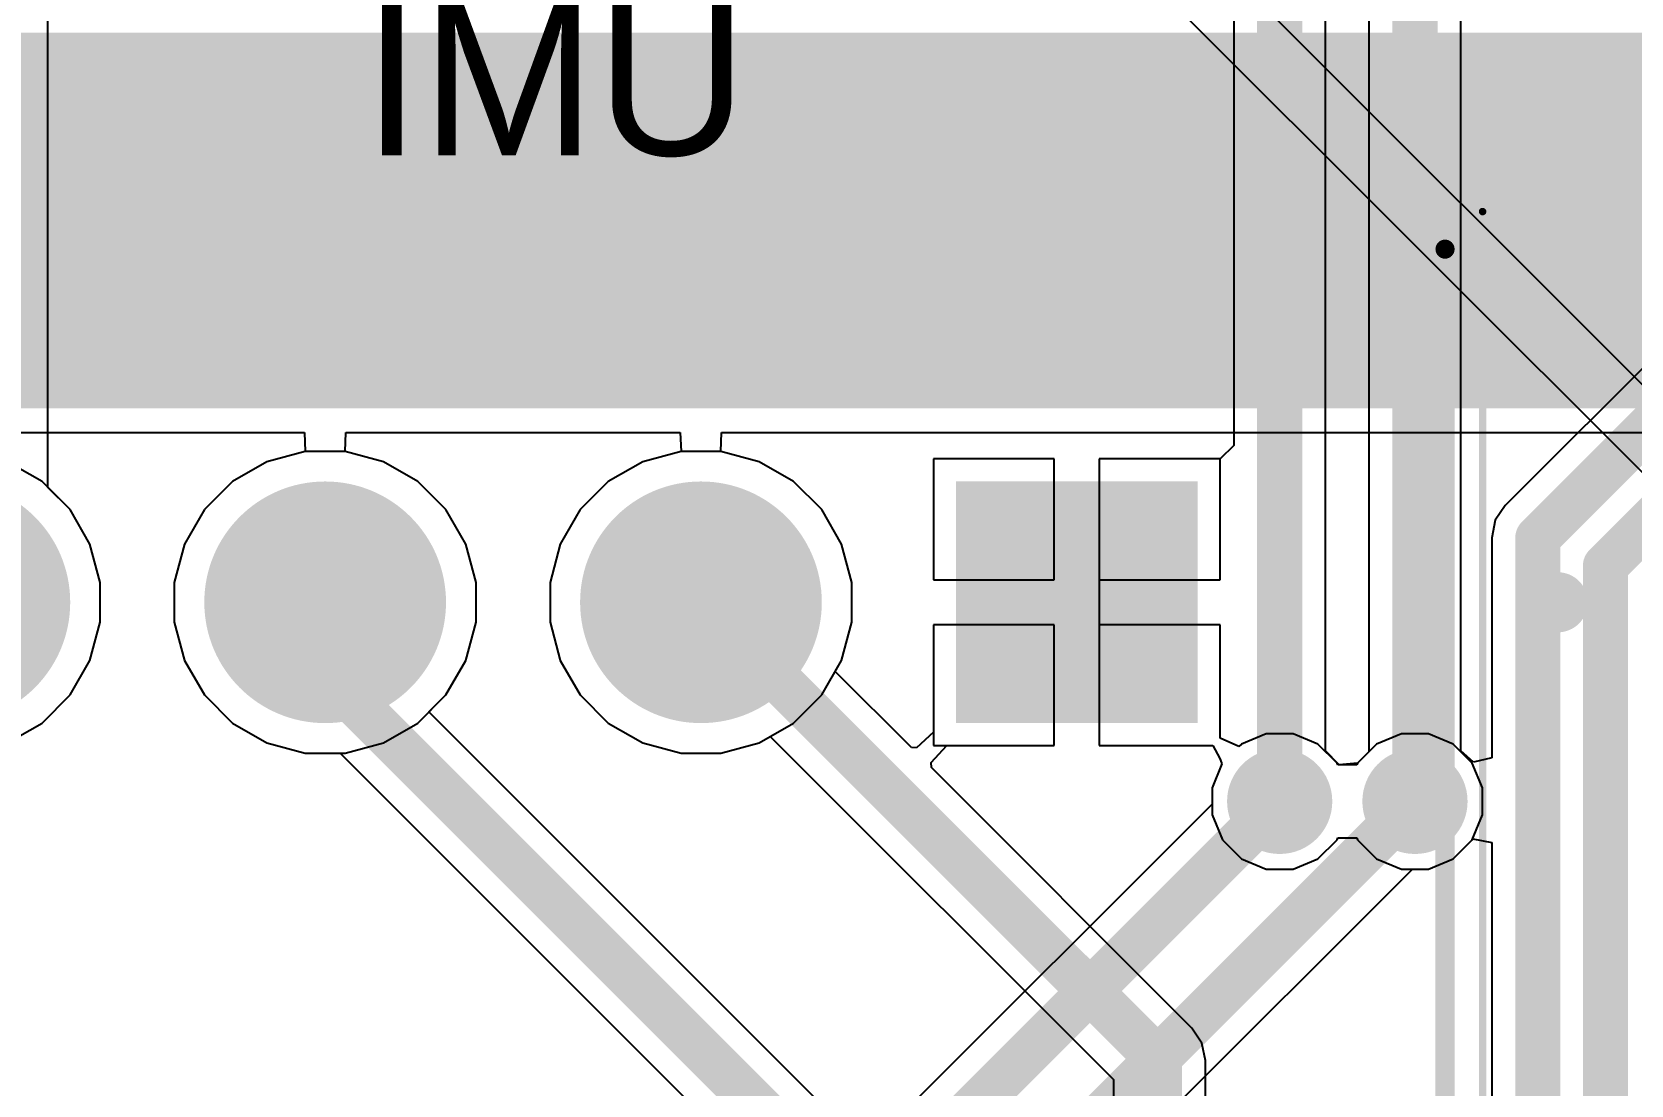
# Model space of a CAD drawing. Header units: millimetres. Extents: x 95 to 305, y 96 to 295.
# Drawn here: x 196.8 to 207.44, y 162.81 to 169.82 of the extents above; entities that cross this region are included whole.
import ezdxf

# ---------------------------------------------------------------- set-up
doc = ezdxf.new("R2010")
doc.units = ezdxf.units.MM
for name, color, linetype in [('BottomLayer', 5, 'Continuous'), ('BottomOverlay', 54, 'Continuous'), ('BottomSolder', 6, 'Continuous'), ('Mechanical13', 56, 'Continuous'), ('Mechanical15', 56, 'Continuous'), ('MultiLayer', 9, 'Continuous'), ('PadHoleLayer', 156, 'Continuous'), ('TopLayer', 1, 'Continuous'), ('TopOverlay', 2, 'Continuous'), ('TopSolder', 216, 'Continuous'), ('ViaHoleLayer', 16, 'Continuous')]:
    doc.layers.add(name, color=color, linetype=linetype)
doc.styles.add('Arial', font='arial.ttf', dxfattribs={"height": 0.2})

# ---------------------------------------------------------------- blocks, each defined once
blk = doc.blocks.new('JST_XH_4_42')
at = {"layer": 'BottomLayer'}
blk.add_hatch(color=5, dxfattribs=at).paths.add_polyline_path([(-4.50400039, 0.22900005), (-2.99599985, 0.22900005), (-2.99599985, -1.27900049), (-4.50400039, -1.27900049)])
h = blk.add_hatch(color=5, dxfattribs=at)
edge = h.paths.add_edge_path()
edge.add_arc((-1.25000004, -0.52500022), 0.753999, 0, 360)
h = blk.add_hatch(color=5, dxfattribs=at)
edge = h.paths.add_edge_path()
edge.add_arc((1.25000004, -0.52500022), 0.753999, 0, 360)
h = blk.add_hatch(color=5, dxfattribs=at)
edge = h.paths.add_edge_path()
edge.add_arc((3.75000012, -0.52500022), 0.753999, 0, 360)
at = {"layer": 'BottomSolder'}
blk.add_hatch(color=6, dxfattribs=at).paths.add_polyline_path([(-4.554000289999999, 0.2789999499999999), (-2.94599995, 0.2789999499999999), (-2.94599995, -1.32900039), (-4.554000289999999, -1.32900039)])
h = blk.add_hatch(color=6, dxfattribs=at)
edge = h.paths.add_edge_path()
edge.add_arc((-1.25000004, -0.52500022), 0.8039989, 0, 360)
h = blk.add_hatch(color=6, dxfattribs=at)
edge = h.paths.add_edge_path()
edge.add_arc((1.25000004, -0.52500022), 0.8039989, 0, 360)
h = blk.add_hatch(color=6, dxfattribs=at)
edge = h.paths.add_edge_path()
edge.add_arc((3.75000012, -0.52500022), 0.8039989, 0, 360)
at = {"layer": 'MultiLayer'}
h = blk.add_hatch(color=9, dxfattribs=at)
edge = h.paths.add_edge_path()
edge.add_arc((-1.25000004, -0.52500022), 0.753999, 0, 360)
h = blk.add_hatch(color=9, dxfattribs=at)
edge = h.paths.add_edge_path()
edge.add_arc((1.25000004, -0.52500022), 0.753999, 0, 360)
h = blk.add_hatch(color=9, dxfattribs=at)
edge = h.paths.add_edge_path()
edge.add_arc((3.75000012, -0.52500022), 0.753999, 0, 360)
at = {"layer": 'PadHoleLayer'}
h = blk.add_hatch(color=156, dxfattribs=at)
edge = h.paths.add_edge_path()
edge.add_arc((-3.75000012, -0.52500022), 0.499999, 0, 360)
h = blk.add_hatch(color=156, dxfattribs=at)
edge = h.paths.add_edge_path()
edge.add_arc((-1.25000004, -0.52500022), 0.499999, 0, 360)
h = blk.add_hatch(color=156, dxfattribs=at)
edge = h.paths.add_edge_path()
edge.add_arc((1.25000004, -0.52500022), 0.499999, 0, 360)
at = {"layer": 'TopLayer'}
blk.add_hatch(color=1, dxfattribs=at).paths.add_polyline_path([(-4.50400039, 0.22900005), (-2.99599985, 0.22900005), (-2.99599985, -1.27900049), (-4.50400039, -1.27900049)])
h = blk.add_hatch(color=1, dxfattribs=at)
edge = h.paths.add_edge_path()
edge.add_arc((-1.25000004, -0.52500022), 0.753999, 0, 360)
h = blk.add_hatch(color=1, dxfattribs=at)
edge = h.paths.add_edge_path()
edge.add_arc((1.25000004, -0.52500022), 0.753999, 0, 360)
h = blk.add_hatch(color=1, dxfattribs=at)
edge = h.paths.add_edge_path()
edge.add_arc((3.75000012, -0.52500022), 0.753999, 0, 360)
at = {"layer": 'TopSolder'}
blk.add_hatch(color=216, dxfattribs=at).paths.add_polyline_path([(-4.554000289999999, 0.2789999499999999), (-2.94599995, 0.2789999499999999), (-2.94599995, -1.32900039), (-4.554000289999999, -1.32900039)])
h = blk.add_hatch(color=216, dxfattribs=at)
edge = h.paths.add_edge_path()
edge.add_arc((-1.25000004, -0.52500022), 0.8039989, 0, 360)
h = blk.add_hatch(color=216, dxfattribs=at)
edge = h.paths.add_edge_path()
edge.add_arc((1.25000004, -0.52500022), 0.8039989, 0, 360)
h = blk.add_hatch(color=216, dxfattribs=at)
edge = h.paths.add_edge_path()
edge.add_arc((3.75000012, -0.52500022), 0.8039989, 0, 360)
at = {"layer": 'Mechanical13', "const_width": 0.127}
for points in [[(-6.200000299999999, 2.8750006), (-6.200000299999999, -2.8750006)], [(6.200000299999999, -2.8750006), (-6.200000299999999, -2.8750006)]]:
    blk.add_lwpolyline(points, dxfattribs=at)
at = {"layer": 'Mechanical13'}
for points, const_width in [([(-6.849999, -0.52500022, 1), (-7.049998599999999, -0.52500022, 1)], 0.1999996), ([(-7.099998499999999, -0.52500022, 1), (-6.9999987, -0.52500022, 1)], 0.0999998), ([(-6.899998899999999, -0.52500022, 1), (-6.7999991, -0.52500022, 1)], 0.0999998), ([(-6.2317503, -2.8750006, 1), (-6.1682503, -2.8750006, 1)], 0.0635), ([(-6.2317503, -2.8750006, 1), (-6.1682503, -2.8750006, 1)], 0.0635)]:
    blk.add_lwpolyline(points, format="xyb", close=True, dxfattribs=dict(at, const_width=const_width))
at = {"layer": 'Mechanical15', "const_width": 0.0499999}
for points in [[(-6.449999800000001, 3.1250001), (-6.449999800000001, -3.1250001)], [(6.449999800000001, -3.1250001), (-6.449999800000001, -3.1250001)]]:
    blk.add_lwpolyline(points, dxfattribs=at)
at = {"layer": 'Mechanical15', "const_width": 0.02499868}
blk.add_lwpolyline([(-6.46249914, -3.1250001, 1), (-6.437500459999999, -3.1250001, 1)], format="xyb", close=True, dxfattribs=at)
blk.add_lwpolyline([(-6.46249914, -3.1250001, 1), (-6.437500459999999, -3.1250001, 1)], format="xyb", close=True, dxfattribs=at)
at = {"layer": 'TopOverlay', "const_width": 0.127}
for points in [[(-6.200000299999999, 2.8750006), (-6.200000299999999, -2.8750006)], [(6.200000299999999, -2.8750006), (-6.200000299999999, -2.8750006)]]:
    blk.add_lwpolyline(points, dxfattribs=at)
at = {"layer": 'TopOverlay'}
for points, const_width in [([(-6.849999, -0.52500022, 1), (-7.049998599999999, -0.52500022, 1)], 0.1999996), ([(-7.099998499999999, -0.52500022, 1), (-6.9999987, -0.52500022, 1)], 0.0999998), ([(-6.899998899999999, -0.52500022, 1), (-6.7999991, -0.52500022, 1)], 0.0999998), ([(-6.2317503, -2.8750006, 1), (-6.1682503, -2.8750006, 1)], 0.0635), ([(-6.2317503, -2.8750006, 1), (-6.1682503, -2.8750006, 1)], 0.0635)]:
    blk.add_lwpolyline(points, format="xyb", close=True, dxfattribs=dict(at, const_width=const_width))

msp = doc.modelspace()

# ---------------------------------------------------------------- hatches: boundary and pattern name
at = {"layer": 'BottomLayer'}
h = msp.add_hatch(color=5, dxfattribs=at)
edge = h.paths.add_edge_path()
edge.add_arc((205.09999874, 164.7000008), 0.2999994, 0, 360)
h = msp.add_hatch(color=5, dxfattribs=at)
edge = h.paths.add_edge_path()
edge.add_arc((205.99999694, 164.7000008), 0.2999994, 0, 360)
at = {"layer": 'BottomSolder'}
h = msp.add_hatch(color=6, dxfattribs=at)
edge = h.paths.add_edge_path()
edge.add_arc((205.09999874, 164.7000008), 0.3499993, 0, 360)
h = msp.add_hatch(color=6, dxfattribs=at)
edge = h.paths.add_edge_path()
edge.add_arc((205.99999694, 164.7000008), 0.3499993, 0, 360)
at = {"layer": 'TopLayer'}
h = msp.add_hatch(color=1, dxfattribs=at)
edge = h.paths.add_edge_path()
edge.add_arc((205.09999874, 164.7000008), 0.2999994, 0, 360)
h = msp.add_hatch(color=1, dxfattribs=at)
edge = h.paths.add_edge_path()
edge.add_arc((205.99999694, 164.7000008), 0.2999994, 0, 360)
at = {"layer": 'TopSolder'}
h = msp.add_hatch(color=216, dxfattribs=at)
edge = h.paths.add_edge_path()
edge.add_arc((205.09999874, 164.7000008), 0.3499993, 0, 360)
h = msp.add_hatch(color=216, dxfattribs=at)
edge = h.paths.add_edge_path()
edge.add_arc((205.99999694, 164.7000008), 0.3499993, 0, 360)
at = {"layer": 'ViaHoleLayer'}
h = msp.add_hatch(color=16, dxfattribs=at)
edge = h.paths.add_edge_path()
edge.add_arc((205.09999874, 164.7000008), 0.1499997, 0, 360)
h = msp.add_hatch(color=16, dxfattribs=at)
edge = h.paths.add_edge_path()
edge.add_arc((205.99999694, 164.7000008), 0.1499997, 0, 360)

# ---------------------------------------------------------------- linework, layer by layer
at = {"layer": 'BottomLayer'}
for p, q in [((196.38741012, 167.1538313), (198.61258728, 167.1538313)), ((198.61258728, 167.1538313), (198.61781714, 167.02899792)), ((198.88218034, 167.02899792), (198.8874102, 167.1538313)), ((198.8874102, 167.1538313), (201.11258736, 167.1538313)), ((201.11258736, 167.1538313), (201.11781722, 167.02899792)), ((201.38218042, 167.02899792), (201.38741028, 167.1538313)), ((201.38741028, 167.1538313), (217.1659106, 167.1538313)), ((198.61781714, 167.02899792), (198.3624684, 166.96057794)), ((199.13752908, 166.96057794), (198.88218034, 167.02899792)), ((201.11781722, 167.02899792), (200.86246848, 166.96057794)), ((201.63752916, 166.96057794), (201.38218042, 167.02899792)), ((196.86646936, 166.82839888), (196.637529, 166.96057794)), ((198.3624684, 166.96057794), (198.13352804, 166.82839888)), ((199.36646944, 166.82839888), (199.13752908, 166.96057794)), ((200.86246848, 166.96057794), (200.63352812, 166.82839888)), ((201.86646952, 166.82839888), (201.63752916, 166.96057794)), ((203.60000428, 166.97899802), (202.7960003, 166.97899802)), ((202.7960003, 166.97899802), (202.7960003, 166.17499404)), ((203.60000428, 166.17499404), (203.60000428, 166.97899802)), ((204.7039975, 166.97899802), (203.90000368, 166.97899802)), ((203.90000368, 166.97899802), (203.90000368, 166.17499404)), ((204.7039975, 166.17499404), (204.7039975, 166.97899802)), ((197.05339812, 166.64147012), (196.86646936, 166.82839888)), ((198.13352804, 166.82839888), (197.94659928, 166.64147012)), ((199.5533982, 166.64147012), (199.36646944, 166.82839888)), ((200.63352812, 166.82839888), (200.44659936, 166.64147012)), ((202.05339828, 166.64147012), (201.86646952, 166.82839888)), ((197.18557718, 166.41252976), (197.05339812, 166.64147012)), ((197.94659928, 166.64147012), (197.81442022, 166.41252976)), ((199.68557726, 166.41252976), (199.5533982, 166.64147012)), ((200.44659936, 166.64147012), (200.3144203, 166.41252976)), ((202.18557734, 166.41252976), (202.05339828, 166.64147012)), ((197.25399716, 166.15717848), (197.18557718, 166.41252976)), ((197.81442022, 166.41252976), (197.74600024, 166.15717848)), ((199.75399724, 166.15717848), (199.68557726, 166.41252976)), ((200.3144203, 166.41252976), (200.24600032, 166.15717848)), ((202.25399732, 166.15717848), (202.18557734, 166.41252976)), ((202.7960003, 166.17499404), (203.60000428, 166.17499404)), ((203.90000368, 166.17499404), (204.7039975, 166.17499404)), ((197.25399716, 165.89282036), (197.25399716, 166.15717848)), ((197.74600024, 166.15717848), (197.74600024, 165.89282036)), ((199.75399724, 165.89282036), (199.75399724, 166.15717848)), ((200.24600032, 166.15717848), (200.24600032, 165.89282036)), ((202.25399732, 165.89282036), (202.25399732, 166.15717848)), ((197.18557718, 165.63746908), (197.25399716, 165.89282036)), ((197.74600024, 165.89282036), (197.81442022, 165.63746908)), ((199.68557726, 165.63746908), (199.75399724, 165.89282036)), ((200.24600032, 165.89282036), (200.3144203, 165.63746908)), ((202.18557734, 165.63746908), (202.25399732, 165.89282036)), ((203.60000428, 165.87499464), (202.7960003, 165.87499464)), ((202.7960003, 165.87499464), (202.7960003, 165.07100082)), ((203.60000428, 165.07100082), (203.60000428, 165.87499464)), ((204.7039975, 165.87499464), (203.90000368, 165.87499464)), ((203.90000368, 165.87499464), (203.90000368, 165.07100082)), ((204.7039975, 165.18217408), (204.7039975, 165.87499464)), ((197.05339812, 165.40852872), (197.18557718, 165.63746908)), ((197.81442022, 165.63746908), (197.94659928, 165.40852872)), ((199.5533982, 165.40852872), (199.68557726, 165.63746908)), ((200.3144203, 165.63746908), (200.44659936, 165.40852872)), ((202.05339828, 165.40852872), (202.18557734, 165.63746908)), ((196.86646936, 165.22159996), (197.05339812, 165.40852872)), ((197.94659928, 165.40852872), (198.13352804, 165.22159996)), ((199.36646944, 165.22159996), (199.5533982, 165.40852872)), ((200.44659936, 165.40852872), (200.63352812, 165.22159996)), ((201.86646952, 165.22159996), (202.05339828, 165.40852872)), ((196.637529, 165.0894209), (196.86646936, 165.22159996)), ((198.13352804, 165.22159996), (198.3624684, 165.0894209)), ((199.13752908, 165.0894209), (199.36646944, 165.22159996)), ((200.63352812, 165.22159996), (200.86246848, 165.0894209)), ((201.63752916, 165.0894209), (201.86646952, 165.22159996)), ((204.70400258, 165.1200025), (204.7039975, 165.18217408)), ((204.82844734, 165.06484386), (204.70400258, 165.1200025)), ((205.01048914, 165.1499999), (204.8450945, 165.08149102)), ((205.18950834, 165.1499999), (205.01048914, 165.1499999)), ((205.35490298, 165.08149102), (205.18950834, 165.1499999)), ((205.91048734, 165.1499999), (205.7450927, 165.08149102)), ((206.08950654, 165.1499999), (205.91048734, 165.1499999)), ((206.25490118, 165.08149102), (206.08950654, 165.1499999)), ((198.3624684, 165.0894209), (198.61781968, 165.02100092)), ((198.61781968, 165.02100092), (198.8821778, 165.02100092)), ((198.8821778, 165.02100092), (199.13752908, 165.0894209)), ((200.86246848, 165.0894209), (201.11781976, 165.02100092)), ((201.11781976, 165.02100092), (201.38217788, 165.02100092)), ((201.38217788, 165.02100092), (201.63752916, 165.0894209)), ((202.7960003, 165.07100082), (203.60000428, 165.07100082)), ((203.90000368, 165.07100082), (204.58863578, 165.07100082)), ((204.58863578, 165.07100082), (204.65499582, 165.07099574)), ((204.65499582, 165.07099574), (204.70215092, 164.98479576)), ((204.8450945, 165.08149102), (204.82844734, 165.06484386)), ((205.48148896, 164.95490504), (205.35490298, 165.08149102)), ((205.7450927, 165.08149102), (205.61850672, 164.95490504)), ((206.38148716, 164.95490504), (206.25490118, 165.08149102)), ((204.71605996, 164.948997), (204.64999964, 164.7895104)), ((204.70215092, 164.98479576), (204.70351236, 164.98130326)), ((204.70351236, 164.98130326), (204.71605996, 164.948997)), ((205.48649784, 164.94281464), (205.48148896, 164.95490504)), ((205.61349784, 164.94281464), (205.48649784, 164.94281464)), ((205.61850672, 164.95490504), (205.61349784, 164.94281464)), ((206.44999604, 164.7895104), (206.38148716, 164.95490504)), ((204.64999964, 164.7895104), (204.64999964, 164.68257894)), ((206.44999604, 164.6104912), (206.44999604, 164.7895104)), ((204.64999964, 164.68257894), (197.58371202, 157.61629132)), ((206.38148716, 164.44509656), (206.44999604, 164.6104912)), ((206.25490118, 164.31851058), (206.38148716, 164.44509656)), ((200.45607864, 158.72350526), (205.98257254, 164.2500017)), ((205.98257254, 164.2500017), (206.08950654, 164.2500017)), ((206.08950654, 164.2500017), (206.25490118, 164.31851058))]:
    msp.add_line(p, q, dxfattribs=at)
for points, const_width in [([(188.86591132, 168.56591128), (217.1659106, 168.56591128)], 2.50000008), ([(197.80000064, 157.4000027), (205.09999874, 164.7000008)], 0.2999994), ([(199.00000078, 157.70000464), (205.99999694, 164.7000008)], 0.2999994)]:
    msp.add_lwpolyline(points, dxfattribs=dict(at, const_width=const_width))
at = {"layer": 'BottomLayer', "const_width": 0.1499997}
for points in [[(205.02500016, 164.7000008, 1), (205.17499732, 164.7000008, 1)], [(205.92499836, 164.7000008, 1), (206.07499552, 164.7000008, 1)]]:
    msp.add_lwpolyline(points, format="xyb", close=True, dxfattribs=at)
at = {"layer": 'BottomOverlay'}
for p, q in [((201.48471006, 173.4999324), (217.91388218, 157.07076028)), ((217.63397672, 156.76651654), (201.31433448, 173.08616132))]:
    msp.add_line(p, q, dxfattribs=at)
at = {"layer": 'TopLayer'}
for p, q in [((218.66610826, 178.73507814), (206.60082886, 166.66980128)), ((196.90560568, 166.78926256), (196.90560568, 171.4363221)), ((204.79412178, 170.69998626), (204.79412178, 167.06802502)), ((205.4058757, 165.03642126), (205.4058757, 170.57329868)), ((205.69411998, 170.39998432), (205.69411998, 165.0305183)), ((206.3058739, 165.03701308), (206.3058739, 170.27329674)), ((198.61781968, 167.02899792), (198.3624684, 166.96057794)), ((198.8821778, 167.02899792), (198.61781968, 167.02899792)), ((199.13752908, 166.96057794), (198.8821778, 167.02899792)), ((201.11781976, 167.02899792), (200.86246848, 166.96057794)), ((201.38217788, 167.02899792), (201.11781976, 167.02899792)), ((201.63752916, 166.96057794), (201.38217788, 167.02899792)), ((204.79412178, 167.06802502), (204.7039975, 166.97900056)), ((198.3624684, 166.96057794), (198.13352804, 166.82839888)), ((199.36646944, 166.82839888), (199.13752908, 166.96057794)), ((200.86246848, 166.96057794), (200.63352812, 166.82839888)), ((201.86646952, 166.82839888), (201.63752916, 166.96057794)), ((203.60000428, 166.97899802), (202.7960003, 166.97899802)), ((202.7960003, 166.97899802), (202.7960003, 166.17499404)), ((203.60000428, 166.17499404), (203.60000428, 166.97899802)), ((204.66711924, 166.97899802), (203.90000368, 166.97899802)), ((203.90000368, 166.97899802), (203.90000368, 166.02499434)), ((204.7039975, 166.97900056), (204.66711924, 166.97899802)), ((198.13352804, 166.82839888), (197.94659928, 166.64147012)), ((199.5533982, 166.64147012), (199.36646944, 166.82839888)), ((200.63352812, 166.82839888), (200.44659936, 166.64147012)), ((202.05339828, 166.64147012), (201.86646952, 166.82839888)), ((197.05339812, 166.64147012), (196.90560568, 166.78926256)), ((197.18557718, 166.41252976), (197.05339812, 166.64147012)), ((197.94659928, 166.64147012), (197.81442022, 166.41252976)), ((199.68557726, 166.41252976), (199.5533982, 166.64147012)), ((200.44659936, 166.64147012), (200.3144203, 166.41252976)), ((202.18557734, 166.41252976), (202.05339828, 166.64147012)), ((206.60082886, 166.66980128), (206.5345247, 166.57056602)), ((206.5345247, 166.57056602), (206.51123798, 166.45351266)), ((197.25399716, 166.15717848), (197.18557718, 166.41252976)), ((197.81442022, 166.41252976), (197.74600024, 166.15717848)), ((199.75399724, 166.15717848), (199.68557726, 166.41252976)), ((200.3144203, 166.41252976), (200.24600032, 166.15717848)), ((202.25399732, 166.15717848), (202.18557734, 166.41252976)), ((206.51123798, 166.45351266), (206.51124052, 166.45349996)), ((206.51124052, 166.45349996), (206.51124052, 164.99084858)), ((202.7960003, 166.17499404), (203.60000428, 166.17499404)), ((197.25399716, 165.89282036), (197.25399716, 166.15717848)), ((197.74600024, 166.15717848), (197.74600024, 165.89282036)), ((199.75399724, 165.89282036), (199.75399724, 166.15717848)), ((200.24600032, 166.15717848), (200.24600032, 165.89282036)), ((202.25399732, 165.89282036), (202.25399732, 166.15717848)), ((203.90000368, 166.02499434), (203.90000368, 165.07100082)), ((197.18557718, 165.63746908), (197.25399716, 165.89282036)), ((197.74600024, 165.89282036), (197.81442022, 165.63746908)), ((199.68557726, 165.63746908), (199.75399724, 165.89282036)), ((200.24600032, 165.89282036), (200.3144203, 165.63746908)), ((202.18557734, 165.63746908), (202.25399732, 165.89282036)), ((203.60000428, 165.87499464), (202.7960003, 165.87499464)), ((202.7960003, 165.87499464), (202.7960003, 165.19627616)), ((203.60000428, 165.07100082), (203.60000428, 165.87499464)), ((197.05339812, 165.40852872), (197.18557718, 165.63746908)), ((197.81442022, 165.63746908), (197.94659928, 165.40852872)), ((199.5533982, 165.40852872), (199.68557726, 165.63746908)), ((200.3144203, 165.63746908), (200.44659936, 165.40852872)), ((202.14331174, 165.56426374), (202.18557734, 165.63746908)), ((202.64971662, 165.05785886), (202.14331174, 165.56426374)), ((196.86646936, 165.22159996), (197.05339812, 165.40852872)), ((197.94659928, 165.40852872), (198.13352804, 165.22159996)), ((199.44003292, 165.29516344), (199.5533982, 165.40852872)), ((200.44659936, 165.40852872), (200.63352812, 165.22159996)), ((196.637529, 165.0894209), (196.86646936, 165.22159996)), ((198.13352804, 165.22159996), (198.3624684, 165.0894209)), ((203.8162802, 160.91891616), (199.44003292, 165.29516344)), ((200.63352812, 165.22159996), (200.86246848, 165.0894209)), ((201.63752916, 165.0894209), (201.7107345, 165.1316865)), ((201.7107345, 165.1316865), (203.99412338, 162.84830016)), ((202.79599776, 165.16122924), (202.6832116, 165.05686572)), ((202.7960003, 165.19627616), (202.79599776, 165.16122924)), ((198.3624684, 165.0894209), (198.61781968, 165.02100092)), ((198.61781968, 165.02100092), (198.8490435, 165.02100092)), ((198.8490435, 165.02100092), (203.29412224, 160.57592472)), ((200.86246848, 165.0894209), (201.11781976, 165.02100092)), ((201.11781976, 165.02100092), (201.38217788, 165.02100092)), ((201.38217788, 165.02100092), (201.63752916, 165.0894209)), ((202.6832116, 165.05686572), (202.64971662, 165.05785886)), ((202.7818652, 164.95821212), (202.88622872, 165.07099828)), ((202.88622872, 165.07099828), (202.91464116, 165.07100082)), ((202.91464116, 165.07100082), (203.60000428, 165.07100082)), ((203.90000368, 165.07100082), (204.65499836, 165.07100082)), ((204.65499836, 165.07100082), (204.702156, 164.98479576)), ((205.49616508, 164.94321088), (205.4058757, 165.03642126)), ((205.69411998, 165.0305183), (205.61850672, 164.95490504)), ((206.38934592, 164.96119408), (206.3058739, 165.03701308)), ((206.51124052, 164.99084858), (206.38934592, 164.96119408)), ((202.78285834, 164.92471714), (202.7818652, 164.95821212)), ((204.51628134, 163.1912916), (202.78285834, 164.92471714)), ((204.71605996, 164.948997), (204.64999964, 164.7895104)), ((204.702156, 164.98479576), (204.71605996, 164.948997)), ((205.61822224, 164.9542167), (205.49616508, 164.94321088)), ((205.61850672, 164.95490504), (205.61822224, 164.9542167)), ((204.64999964, 164.7895104), (204.64999964, 164.6104912)), ((204.64999964, 164.6104912), (204.71850852, 164.44509656)), ((204.71850852, 164.44509656), (204.8450945, 164.31851058)), ((205.35490298, 164.31851058), (205.48148896, 164.44509656)), ((205.48148896, 164.44509656), (205.48649784, 164.45718696)), ((205.48649784, 164.45718696), (205.61349784, 164.45718696)), ((205.61349784, 164.45718696), (205.61850672, 164.44509656)), ((205.61850672, 164.44509656), (205.7450927, 164.31851058)), ((206.25490118, 164.31851058), (206.38148716, 164.44509656)), ((206.38148716, 164.44509656), (206.38424052, 164.4517412)), ((206.38424052, 164.4517412), (206.51124052, 164.4264809)), ((206.51124052, 164.4264809), (206.51124052, 155.37223942)), ((204.8450945, 164.31851058), (205.01048914, 164.2500017)), ((205.01048914, 164.2500017), (205.18950834, 164.2500017)), ((205.18950834, 164.2500017), (205.35490298, 164.31851058)), ((205.7450927, 164.31851058), (205.91048734, 164.2500017)), ((205.91048734, 164.2500017), (206.08950654, 164.2500017)), ((206.08950654, 164.2500017), (206.25490118, 164.31851058)), ((204.51628896, 163.19128652), (204.51628134, 163.1912916)), ((204.58259312, 163.09205126), (204.51628896, 163.19128652)), ((204.60587984, 162.9749979), (204.58259312, 163.09205126)), ((204.6058773, 162.9749852), (204.60587984, 162.9749979)), ((204.6058773, 156.26396484), (204.6058773, 162.9749852)), ((203.99412338, 162.84830016), (203.99412338, 160.8639531))]:
    msp.add_line(p, q, dxfattribs=at)
at = {"layer": 'TopLayer', "const_width": 0.2999994}
for points in [[(206.81711748, 166.45351266), (218.88240196, 178.51879714)], [(207.26711658, 166.2671173), (217.75103008, 176.7510308)], [(205.09999874, 164.7000008), (205.09999874, 170.69999896)], [(205.99999694, 164.7000008), (205.99999694, 170.39999702)], [(206.81711748, 155.24554168), (206.81711748, 166.45351266)], [(207.26711658, 154.98843526), (207.26711658, 166.2671173)], [(198.74999874, 166.02499942), (198.98113874, 165.79385942)], [(201.24999882, 166.02499942), (204.30000034, 162.9749979)], [(198.98113874, 165.32148292), (198.98113874, 165.79385942)], [(198.98113874, 165.32148292), (203.5999992, 160.70262246)], [(204.30000034, 156.26395214), (204.30000034, 162.9749979)]]:
    msp.add_lwpolyline(points, dxfattribs=at)
at = {"layer": 'TopLayer', "const_width": 0.1499997}
for points in [[(206.7421189, 166.45351266, 1), (206.89211606, 166.45351266, 1)], [(206.7421189, 166.45351266, 1), (206.89211606, 166.45351266, 1)], [(207.192118, 166.2671173, 1), (207.34211516, 166.2671173, 1)], [(207.192118, 166.2671173, 1), (207.34211516, 166.2671173, 1)], [(198.67500016, 166.02499942, 1), (198.82499732, 166.02499942, 1)], [(201.17500024, 166.02499942, 1), (201.3249974, 166.02499942, 1)], [(198.90614016, 165.79385942, 1), (199.05613732, 165.79385942, 1)], [(198.90614016, 165.79385942, 1), (199.05613732, 165.79385942, 1)], [(198.90614016, 165.32148292, 1), (199.05613732, 165.32148292, 1)], [(198.90614016, 165.32148292, 1), (199.05613732, 165.32148292, 1)], [(205.02500016, 164.7000008, 1), (205.17499732, 164.7000008, 1)], [(205.92499836, 164.7000008, 1), (206.07499552, 164.7000008, 1)], [(204.22500176, 162.9749979, 1), (204.37499892, 162.9749979, 1)], [(204.22500176, 162.9749979, 1), (204.37499892, 162.9749979, 1)]]:
    msp.add_lwpolyline(points, format="xyb", close=True, dxfattribs=at)

# ---------------------------------------------------------------- block references
at = {"rotation": 180}
msp.add_blockref('JST_XH_4_42', (199.99999878, 165.4999992), dxfattribs=at)

# ---------------------------------------------------------------- texts
at = {"layer": 'TopOverlay', "style": 'Arial'}
msp.add_text('IMU', height=1.00000054, dxfattribs=at).set_placement((199.00000078, 168.99999982))

doc.saveas('drawing.dxf')
